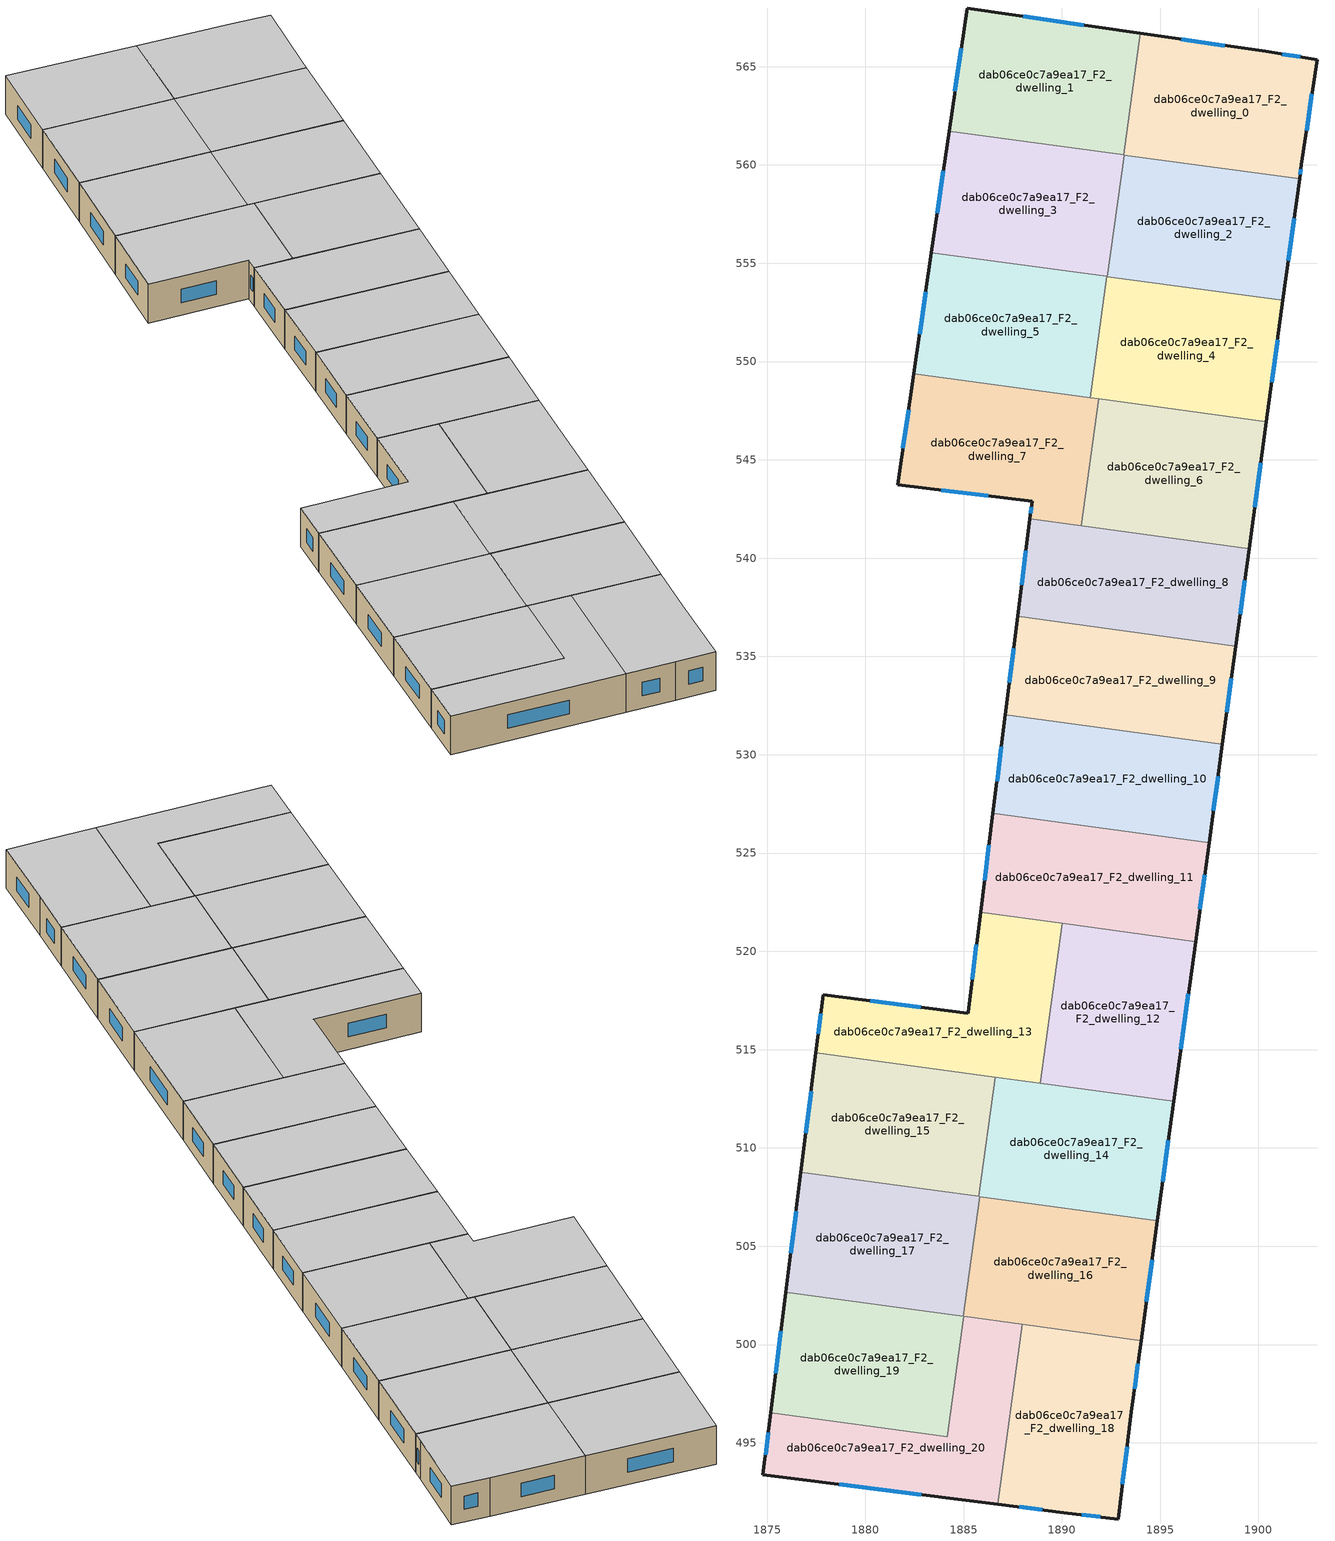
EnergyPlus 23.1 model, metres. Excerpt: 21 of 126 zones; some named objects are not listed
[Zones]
dab06ce0c7a9ea17_F2_dwelling_0
 floor to dab06ce0c7a9ea17_F1_dwelling_0 (EU_floor_Construction): 1902.98,565.36 1902.19,560 1902.09,559.29 1893.14,560.51 1893.99,566.7 1900.37,565.77 z6
 wall outside (EU_wall_Construction): 1902.09,559.29 1902.19,560 1902.98,565.36 1900.37,565.77 1893.99,566.7 z6:9
 wall to dab06ce0c7a9ea17_F2_dwelling_1 (EU_wall_Construction): 1893.99,566.7 1893.14,560.51 z6:9
 wall to dab06ce0c7a9ea17_F2_dwelling_2 (EU_wall_Construction): 1893.16,560.5 1902.09,559.29 z6:9
 wall to dab06ce0c7a9ea17_F2_dwelling_3 (EU_wall_Construction): 1893.14,560.51 1893.16,560.5 z6:9
 window (EU_Window_Construction): 1898.29,566.07 1896.06,566.4 / 1902.13,565.5 1901.21,565.64 / 1902.44,561.75 1902.72,563.62 / 1902.12,559.52 1902.15,559.77 z6.98:8.02
 ceiling to dab06ce0c7a9ea17_F3_dwelling_0 (EU_floor_Construction): 1902.09,559.29 1902.19,560 1902.98,565.36 1900.37,565.77 1893.99,566.7 1893.14,560.51 z9
dab06ce0c7a9ea17_F2_dwelling_1
 floor to dab06ce0c7a9ea17_F1_dwelling_1 (EU_floor_Construction): 1893.99,566.7 1893.14,560.51 1884.26,561.72 1885.18,567.98 z6
 wall outside (EU_wall_Construction): 1893.99,566.7 1885.18,567.98 1884.26,561.72 z6:9
 wall to dab06ce0c7a9ea17_F2_dwelling_3 (EU_wall_Construction): 1884.26,561.72 1893.14,560.51 z6:9
 window (EU_Window_Construction): 1891.12,567.12 1888.04,567.57 / 1884.88,565.94 1884.56,563.75 z6.98:8.02
 ceiling to dab06ce0c7a9ea17_F3_dwelling_1 (EU_floor_Construction): 1893.14,560.51 1893.99,566.7 1885.18,567.98 1884.26,561.72 z9
dab06ce0c7a9ea17_F2_dwelling_10
 floor to dab06ce0c7a9ea17_F1_dwelling_10 (EU_floor_Construction): 1898.17,530.54 1897.48,525.53 1886.49,527.03 1887.12,532.04 z6
 wall outside (EU_wall_Construction): 1887.12,532.04 1886.49,527.03 / 1897.48,525.53 1898.17,530.54 z6:9
 wall to dab06ce0c7a9ea17_F2_dwelling_11 (EU_wall_Construction): 1886.49,527.03 1897.48,525.53 z6:9
 wall to dab06ce0c7a9ea17_F2_dwelling_9 (EU_wall_Construction): 1898.17,530.54 1887.12,532.04 z6:9
 window (EU_Window_Construction): 1886.92,530.41 1886.7,528.66 / 1897.71,527.16 1897.94,528.91 z6.98:8.02
 ceiling to dab06ce0c7a9ea17_F3_dwelling_10 (EU_floor_Construction): 1897.48,525.53 1898.17,530.54 1887.12,532.04 1886.49,527.03 z9
dab06ce0c7a9ea17_F2_dwelling_11
 floor to dab06ce0c7a9ea17_F1_dwelling_11 (EU_floor_Construction): 1897.48,525.53 1896.8,520.5 1885.86,521.99 1886.49,527.03 z6
 wall outside (EU_wall_Construction): 1886.49,527.03 1885.86,521.99 / 1896.8,520.5 1897.48,525.53 z6:9
 wall to dab06ce0c7a9ea17_F2_dwelling_12 (EU_wall_Construction): 1890.01,521.42 1896.8,520.5 z6:9
 wall to dab06ce0c7a9ea17_F2_dwelling_13 (EU_wall_Construction): 1885.86,521.99 1890.01,521.42 z6:9
 window (EU_Window_Construction): 1886.29,525.39 1886.07,523.63 / 1897.02,522.13 1897.26,523.89 z6.98:8.02
 ceiling to dab06ce0c7a9ea17_F3_dwelling_11 (EU_floor_Construction): 1896.8,520.5 1897.48,525.53 1886.49,527.03 1885.86,521.99 z9
dab06ce0c7a9ea17_F2_dwelling_12
 floor to dab06ce0c7a9ea17_F1_dwelling_12 (EU_floor_Construction): 1896.8,520.5 1895.69,512.37 1888.9,513.29 1890.01,521.42 z6
 wall outside (EU_wall_Construction): 1895.69,512.37 1896.8,520.5 z6:9
 wall to dab06ce0c7a9ea17_F2_dwelling_13 (EU_wall_Construction): 1890.01,521.42 1888.9,513.29 z6:9
 wall to dab06ce0c7a9ea17_F2_dwelling_14 (EU_wall_Construction): 1888.9,513.29 1895.69,512.37 z6:9
 window (EU_Window_Construction): 1896.05,515.01 1896.44,517.85 z6.98:8.02
 ceiling to dab06ce0c7a9ea17_F3_dwelling_12 (EU_floor_Construction): 1895.69,512.37 1896.8,520.5 1890.01,521.42 1888.9,513.29 z9
dab06ce0c7a9ea17_F2_dwelling_13
 floor to dab06ce0c7a9ea17_F1_dwelling_13 (EU_floor_Construction): 1890.01,521.42 1888.9,513.29 1877.49,514.85 1877.86,517.78 1885.22,516.85 1885.22,516.92 1885.86,521.99 z6
 wall outside (EU_wall_Construction): 1885.86,521.99 1885.22,516.92 1885.22,516.85 1877.86,517.78 1877.49,514.85 z6:9
 wall to dab06ce0c7a9ea17_F2_dwelling_15 (EU_wall_Construction): 1877.49,514.85 1886.61,513.61 z6:9
 wall to dab06ce0c7a9ea17_F2_dwelling_14 (EU_wall_Construction): 1886.6,513.61 1888.9,513.29 z6:9
 window (EU_Window_Construction): 1877.74,516.83 1877.61,515.8 / 1882.82,517.16 1880.25,517.48 / 1885.65,520.34 1885.43,518.57 z6.98:8.02
 ceiling to dab06ce0c7a9ea17_F3_dwelling_13 (EU_floor_Construction): 1888.9,513.29 1890.01,521.42 1885.86,521.99 1885.22,516.92 1885.22,516.85 1877.86,517.78 1877.49,514.85 z9
dab06ce0c7a9ea17_F2_dwelling_14
 floor to dab06ce0c7a9ea17_F1_dwelling_14 (EU_floor_Construction): 1895.69,512.37 1894.86,506.29 1885.78,507.53 1886.6,513.61 z6
 wall outside (EU_wall_Construction): 1894.86,506.29 1895.69,512.37 z6:9
 wall to dab06ce0c7a9ea17_F2_dwelling_15 (EU_wall_Construction): 1886.6,513.61 1885.78,507.53 z6:9
 wall to dab06ce0c7a9ea17_F2_dwelling_16 (EU_wall_Construction): 1885.81,507.53 1894.86,506.29 z6:9
 wall to dab06ce0c7a9ea17_F2_dwelling_17 (EU_wall_Construction): 1885.78,507.53 1885.81,507.53 z6:9
 window (EU_Window_Construction): 1895.13,508.27 1895.42,510.39 z6.98:8.02
 ceiling to dab06ce0c7a9ea17_F3_dwelling_14 (EU_floor_Construction): 1894.86,506.29 1895.69,512.37 1886.6,513.61 1885.78,507.53 z9
dab06ce0c7a9ea17_F2_dwelling_15
 floor to dab06ce0c7a9ea17_F1_dwelling_15 (EU_floor_Construction): 1886.6,513.61 1885.78,507.53 1876.73,508.77 1877.49,514.85 z6
 wall outside (EU_wall_Construction): 1877.49,514.85 1876.73,508.77 z6:9
 wall to dab06ce0c7a9ea17_F2_dwelling_17 (EU_wall_Construction): 1876.73,508.77 1885.78,507.53 z6:9
 window (EU_Window_Construction): 1877.24,512.87 1876.97,510.74 z6.98:8.02
 ceiling to dab06ce0c7a9ea17_F3_dwelling_15 (EU_floor_Construction): 1885.78,507.53 1886.6,513.61 1877.49,514.85 1876.73,508.77 z9
dab06ce0c7a9ea17_F2_dwelling_16
 floor to dab06ce0c7a9ea17_F1_dwelling_16 (EU_floor_Construction): 1894.86,506.29 1894.03,500.2 1884.98,501.43 1885.81,507.53 z6
 wall outside (EU_wall_Construction): 1894.03,500.2 1894.86,506.29 z6:9
 wall to dab06ce0c7a9ea17_F2_dwelling_17 (EU_wall_Construction): 1885.81,507.53 1884.98,501.43 z6:9
 wall to dab06ce0c7a9ea17_F2_dwelling_18 (EU_wall_Construction): 1887.99,501.02 1894.03,500.2 z6:9
 wall to dab06ce0c7a9ea17_F2_dwelling_20 (EU_wall_Construction): 1885.01,501.43 1887.99,501.02 z6:9
 wall to dab06ce0c7a9ea17_F2_dwelling_19 (EU_wall_Construction): 1884.98,501.43 1885.01,501.43 z6:9
 window (EU_Window_Construction): 1894.3,502.18 1894.59,504.31 z6.98:8.02
 ceiling to dab06ce0c7a9ea17_F3_dwelling_16 (EU_floor_Construction): 1894.03,500.2 1894.86,506.29 1885.81,507.53 1884.98,501.43 z9
dab06ce0c7a9ea17_F2_dwelling_17
 floor to dab06ce0c7a9ea17_F1_dwelling_17 (EU_floor_Construction): 1885.81,507.53 1884.98,501.43 1875.96,502.66 1876.73,508.77 z6
 wall outside (EU_wall_Construction): 1876.73,508.77 1875.96,502.66 z6:9
 wall to dab06ce0c7a9ea17_F2_dwelling_19 (EU_wall_Construction): 1875.96,502.66 1884.98,501.43 z6:9
 window (EU_Window_Construction): 1876.48,506.78 1876.21,504.65 z6.98:8.02
 ceiling to dab06ce0c7a9ea17_F3_dwelling_17 (EU_floor_Construction): 1884.98,501.43 1885.81,507.53 1876.73,508.77 1875.96,502.66 z9
dab06ce0c7a9ea17_F2_dwelling_18
 floor to dab06ce0c7a9ea17_F1_dwelling_18 (EU_floor_Construction): 1894.03,500.2 1893.54,496.57 1892.85,491.12 1890.1,491.45 1886.74,491.88 1887.99,501.02 z6
 wall outside (EU_wall_Construction): 1886.74,491.88 1890.1,491.45 1892.85,491.12 1893.54,496.57 1894.03,500.2 z6:9
 wall to dab06ce0c7a9ea17_F2_dwelling_20 (EU_wall_Construction): 1887.99,501.02 1886.74,491.88 z6:9
 window (EU_Window_Construction): 1893.08,492.9 1893.31,494.8 / 1891,491.35 1891.96,491.23 / 1887.84,491.74 1889.01,491.59 / 1893.7,497.75 1893.87,499.02 z6.98:8.02
 ceiling to dab06ce0c7a9ea17_F3_dwelling_18 (EU_floor_Construction): 1892.85,491.12 1893.54,496.57 1894.03,500.2 1887.99,501.02 1886.74,491.88 1890.1,491.45 z9
dab06ce0c7a9ea17_F2_dwelling_19
 floor to dab06ce0c7a9ea17_F1_dwelling_19 (EU_floor_Construction): 1885.01,501.43 1884.18,495.31 1875.19,496.54 1875.96,502.66 z6
 wall outside (EU_wall_Construction): 1875.96,502.66 1875.19,496.54 z6:9
 wall to dab06ce0c7a9ea17_F2_dwelling_20 (EU_wall_Construction): 1875.19,496.54 1884.18,495.31 1885.01,501.43 z6:9
 window (EU_Window_Construction): 1875.71,500.67 1875.44,498.53 z6.98:8.02
 ceiling to dab06ce0c7a9ea17_F3_dwelling_19 (EU_floor_Construction): 1884.18,495.31 1885.01,501.43 1875.96,502.66 1875.19,496.54 z9
dab06ce0c7a9ea17_F2_dwelling_2
 floor to dab06ce0c7a9ea17_F1_dwelling_2 (EU_floor_Construction): 1902.09,559.29 1901.24,553.11 1892.32,554.32 1893.16,560.5 z6
 wall outside (EU_wall_Construction): 1901.24,553.11 1902.09,559.29 z6:9
 wall to dab06ce0c7a9ea17_F2_dwelling_3 (EU_wall_Construction): 1893.16,560.5 1892.32,554.32 z6:9
 wall to dab06ce0c7a9ea17_F2_dwelling_4 (EU_wall_Construction): 1892.32,554.32 1901.24,553.11 z6:9
 window (EU_Window_Construction): 1901.52,555.12 1901.81,557.28 z6.98:8.02
 ceiling to dab06ce0c7a9ea17_F3_dwelling_2 (EU_floor_Construction): 1901.24,553.11 1902.09,559.29 1893.16,560.5 1892.32,554.32 z9
dab06ce0c7a9ea17_F2_dwelling_20
 floor to dab06ce0c7a9ea17_F1_dwelling_20 (EU_floor_Construction): 1887.99,501.02 1886.74,491.88 1874.8,493.37 1875.19,496.54 1884.18,495.31 1885.01,501.43 z6
 wall outside (EU_wall_Construction): 1875.19,496.54 1874.8,493.37 1886.74,491.88 z6:9
 window (EU_Window_Construction): 1878.68,492.89 1882.86,492.36 / 1875.06,495.51 1874.92,494.4 z6.98:8.02
 ceiling to dab06ce0c7a9ea17_F3_dwelling_20 (EU_floor_Construction): 1886.74,491.88 1887.99,501.02 1885.01,501.43 1884.18,495.31 1875.19,496.54 1874.8,493.37 z9
dab06ce0c7a9ea17_F2_dwelling_3
 floor to dab06ce0c7a9ea17_F1_dwelling_3 (EU_floor_Construction): 1893.16,560.5 1892.32,554.32 1883.36,555.54 1884.26,561.72 z6
 wall outside (EU_wall_Construction): 1884.26,561.72 1883.36,555.54 z6:9
 wall to dab06ce0c7a9ea17_F2_dwelling_5 (EU_wall_Construction): 1883.36,555.54 1892.29,554.33 z6:9
 wall to dab06ce0c7a9ea17_F2_dwelling_4 (EU_wall_Construction): 1892.29,554.33 1892.32,554.32 z6:9
 window (EU_Window_Construction): 1883.97,559.71 1883.66,557.55 z6.98:8.02
 ceiling to dab06ce0c7a9ea17_F3_dwelling_3 (EU_floor_Construction): 1892.32,554.32 1893.16,560.5 1884.26,561.72 1883.36,555.54 z9
dab06ce0c7a9ea17_F2_dwelling_4
 floor to dab06ce0c7a9ea17_F1_dwelling_4 (EU_floor_Construction): 1901.24,553.11 1900.41,546.94 1891.45,548.17 1892.29,554.33 z6
 wall outside (EU_wall_Construction): 1900.41,546.94 1901.24,553.11 z6:9
 wall to dab06ce0c7a9ea17_F2_dwelling_5 (EU_wall_Construction): 1892.29,554.33 1891.45,548.17 z6:9
 wall to dab06ce0c7a9ea17_F2_dwelling_6 (EU_wall_Construction): 1891.87,548.11 1900.41,546.94 z6:9
 wall to dab06ce0c7a9ea17_F2_dwelling_7 (EU_wall_Construction): 1891.45,548.16 1891.87,548.11 z6:9
 window (EU_Window_Construction): 1900.68,548.95 1900.97,551.1 z6.98:8.02
 ceiling to dab06ce0c7a9ea17_F3_dwelling_4 (EU_floor_Construction): 1900.41,546.94 1901.24,553.11 1892.29,554.33 1891.45,548.17 z9
dab06ce0c7a9ea17_F2_dwelling_5
 floor to dab06ce0c7a9ea17_F1_dwelling_5 (EU_floor_Construction): 1892.29,554.33 1891.45,548.17 1882.47,549.39 1883.36,555.54 z6
 wall outside (EU_wall_Construction): 1883.36,555.54 1882.47,549.39 z6:9
 wall to dab06ce0c7a9ea17_F2_dwelling_7 (EU_wall_Construction): 1882.47,549.39 1891.45,548.17 z6:9
 window (EU_Window_Construction): 1883.07,553.54 1882.76,551.39 z6.98:8.02
 ceiling to dab06ce0c7a9ea17_F3_dwelling_5 (EU_floor_Construction): 1891.45,548.17 1892.29,554.33 1883.36,555.54 1882.47,549.39 z9
dab06ce0c7a9ea17_F2_dwelling_6
 floor to dab06ce0c7a9ea17_F1_dwelling_6 (EU_floor_Construction): 1900.41,546.94 1899.52,540.48 1890.99,541.64 1891.87,548.11 z6
 wall outside (EU_wall_Construction): 1899.52,540.48 1900.41,546.94 z6:9
 wall to dab06ce0c7a9ea17_F2_dwelling_7 (EU_wall_Construction): 1891.87,548.11 1890.99,541.64 z6:9
 wall to dab06ce0c7a9ea17_F2_dwelling_8 (EU_wall_Construction): 1890.99,541.64 1899.52,540.48 z6:9
 window (EU_Window_Construction): 1899.81,542.58 1900.12,544.84 z6.98:8.02
 ceiling to dab06ce0c7a9ea17_F3_dwelling_6 (EU_floor_Construction): 1899.52,540.48 1900.41,546.94 1891.87,548.11 1890.99,541.64 z9
dab06ce0c7a9ea17_F2_dwelling_7
 floor to dab06ce0c7a9ea17_F1_dwelling_7 (EU_floor_Construction): 1891.87,548.11 1890.99,541.64 1888.38,542 1888.49,542.88 1881.65,543.74 1882.47,549.39 z6
 wall outside (EU_wall_Construction): 1882.47,549.39 1881.65,543.74 1888.49,542.88 1888.38,542 z6:9
 wall to dab06ce0c7a9ea17_F2_dwelling_8 (EU_wall_Construction): 1888.38,542 1890.99,541.64 z6:9
 window (EU_Window_Construction): 1888.45,542.6 1888.41,542.29 / 1883.87,543.46 1886.26,543.16 / 1882.2,547.55 1881.91,545.58 z6.98:8.02
 ceiling to dab06ce0c7a9ea17_F3_dwelling_7 (EU_floor_Construction): 1890.99,541.64 1891.87,548.11 1882.47,549.39 1881.65,543.74 1888.49,542.88 1888.38,542 z9
dab06ce0c7a9ea17_F2_dwelling_8
 floor to dab06ce0c7a9ea17_F1_dwelling_8 (EU_floor_Construction): 1899.52,540.48 1898.85,535.52 1887.75,537.03 1888.38,542 z6
 wall outside (EU_wall_Construction): 1888.38,542 1887.75,537.03 / 1898.85,535.52 1899.52,540.48 z6:9
 wall to dab06ce0c7a9ea17_F2_dwelling_9 (EU_wall_Construction): 1887.75,537.03 1898.85,535.52 z6:9
 window (EU_Window_Construction): 1888.17,540.38 1887.95,538.65 / 1899.07,537.13 1899.3,538.87 z6.98:8.02
 ceiling to dab06ce0c7a9ea17_F3_dwelling_8 (EU_floor_Construction): 1898.85,535.52 1899.52,540.48 1888.38,542 1887.75,537.03 z9
dab06ce0c7a9ea17_F2_dwelling_9
 floor to dab06ce0c7a9ea17_F1_dwelling_9 (EU_floor_Construction): 1898.85,535.52 1898.17,530.54 1887.12,532.04 1887.75,537.03 z6
 wall outside (EU_wall_Construction): 1887.75,537.03 1887.12,532.04 / 1898.17,530.54 1898.85,535.52 z6:9
 window (EU_Window_Construction): 1887.55,535.41 1887.33,533.66 / 1898.39,532.16 1898.63,533.9 z6.98:8.02
 ceiling to dab06ce0c7a9ea17_F3_dwelling_9 (EU_floor_Construction): 1898.17,530.54 1898.85,535.52 1887.75,537.03 1887.12,532.04 z9
[Building]
EU S2 Campaign: North Axis=0; Terrain=City; Solar Distribution=FullExterior
[Site:Location]
Bologna: Latitude=44.5; Longitude=11.25; Time Zone=1; Elevation=37
[SizingPeriod:WeatherFileDays]
AnnualSizingPeriod: Begin Month=1; Begin Day of Month=1; End Month=12; End Day of Month=31; Day of Week for Start Day=Monday; Use Weather File Daylight Saving Period=No; Use Weather File Rain and Snow Indicators=No
[MATERIAL]
EU_InternalMass_Material: Roughness=MediumRough; Thickness=0.1; Conductivity=1; Density=1800; Specific Heat=900; Thermal Absorptance=0.9; Solar Absorptance=0.7; Visible Absorptance=0.7
[MATERIAL:NOMASS] Roughness=MediumRough; Thermal Absorptance=0.9; Solar Absorptance=0.7; Visible Absorptance=0.7
Name | Thermal Resistance
EU_wall_NoMass | 0.905828
EU_floor_NoMass | 0.67114
[WINDOWMATERIAL:SIMPLEGLAZINGSYSTEM]
EU_Window_SimpleGlazing: UFactor=4.52486; Solar Heat Gain Coefficient=0.85; Visible Transmittance=0.85
[CONSTRUCTION]
EU_wall_Construction: EU_wall_NoMass
EU_floor_Construction: EU_floor_NoMass
EU_Window_Construction: EU_Window_SimpleGlazing
EU_InternalMass_Construction: EU_InternalMass_Material
[ZONE] Type=1; Multiplier=1; Ceiling Height=autocalculate; Floor Area=autocalculate; Part of Total Floor Area=Yes
Name | Volume
dab06ce0c7a9ea17_F2_dwelling_0 | 168.591
dab06ce0c7a9ea17_F2_dwelling_1 | 168.606
dab06ce0c7a9ea17_F2_dwelling_10; dab06ce0c7a9ea17_F2_dwelling_9 | 168.587
dab06ce0c7a9ea17_F2_dwelling_11 | 168.594
dab06ce0c7a9ea17_F2_dwelling_12 | 168.598
dab06ce0c7a9ea17_F2_dwelling_13 | 168.569
dab06ce0c7a9ea17_F2_dwelling_14 | 168.592
dab06ce0c7a9ea17_F2_dwelling_15; dab06ce0c7a9ea17_F2_dwelling_8 | 168.604
dab06ce0c7a9ea17_F2_dwelling_16; dab06ce0c7a9ea17_F2_dwelling_5 | 168.593
dab06ce0c7a9ea17_F2_dwelling_17; dab06ce0c7a9ea17_F2_dwelling_6 | 168.599
dab06ce0c7a9ea17_F2_dwelling_18 | 168.605
dab06ce0c7a9ea17_F2_dwelling_19 | 168.609
dab06ce0c7a9ea17_F2_dwelling_2 | 168.579
dab06ce0c7a9ea17_F2_dwelling_20; dab06ce0c7a9ea17_F2_dwelling_3 | 168.595
dab06ce0c7a9ea17_F2_dwelling_4 | 168.586
dab06ce0c7a9ea17_F2_dwelling_7 | 168.596
[INTERNALMASS] Construction=EU_InternalMass_Construction
Name | Zone or ZoneList | Surface Area
dab06ce0c7a9ea17_F2_dwelling_0_EU_InternalMass | dab06ce0c7a9ea17_F2_dwelling_0 | 56.1961
dab06ce0c7a9ea17_F2_dwelling_1_EU_InternalMass | dab06ce0c7a9ea17_F2_dwelling_1 | 56.2006
dab06ce0c7a9ea17_F2_dwelling_2_EU_InternalMass | dab06ce0c7a9ea17_F2_dwelling_2 | 56.195
dab06ce0c7a9ea17_F2_dwelling_3_EU_InternalMass | dab06ce0c7a9ea17_F2_dwelling_3 | 56.1973
dab06ce0c7a9ea17_F2_dwelling_4_EU_InternalMass | dab06ce0c7a9ea17_F2_dwelling_4 | 56.1966
dab06ce0c7a9ea17_F2_dwelling_5_EU_InternalMass | dab06ce0c7a9ea17_F2_dwelling_5 | 56.198
dab06ce0c7a9ea17_F2_dwelling_6_EU_InternalMass | dab06ce0c7a9ea17_F2_dwelling_6 | 56.2005
dab06ce0c7a9ea17_F2_dwelling_7_EU_InternalMass | dab06ce0c7a9ea17_F2_dwelling_7 | 56.1992
dab06ce0c7a9ea17_F2_dwelling_8_EU_InternalMass | dab06ce0c7a9ea17_F2_dwelling_8 | 56.2009
dab06ce0c7a9ea17_F2_dwelling_9_EU_InternalMass | dab06ce0c7a9ea17_F2_dwelling_9 | 56.1956
dab06ce0c7a9ea17_F2_dwelling_10_EU_InternalMass | dab06ce0c7a9ea17_F2_dwelling_10 | 56.1956
dab06ce0c7a9ea17_F2_dwelling_11_EU_InternalMass | dab06ce0c7a9ea17_F2_dwelling_11 | 56.1981
dab06ce0c7a9ea17_F2_dwelling_12_EU_InternalMass | dab06ce0c7a9ea17_F2_dwelling_12 | 56.1994
dab06ce0c7a9ea17_F2_dwelling_13_EU_InternalMass | dab06ce0c7a9ea17_F2_dwelling_13 | 56.1899
dab06ce0c7a9ea17_F2_dwelling_14_EU_InternalMass | dab06ce0c7a9ea17_F2_dwelling_14 | 56.1961
dab06ce0c7a9ea17_F2_dwelling_15_EU_InternalMass | dab06ce0c7a9ea17_F2_dwelling_15 | 56.2027
dab06ce0c7a9ea17_F2_dwelling_16_EU_InternalMass | dab06ce0c7a9ea17_F2_dwelling_16 | 56.1967
dab06ce0c7a9ea17_F2_dwelling_17_EU_InternalMass | dab06ce0c7a9ea17_F2_dwelling_17 | 56.2006
dab06ce0c7a9ea17_F2_dwelling_18_EU_InternalMass | dab06ce0c7a9ea17_F2_dwelling_18 | 56.2041
dab06ce0c7a9ea17_F2_dwelling_19_EU_InternalMass | dab06ce0c7a9ea17_F2_dwelling_19 | 56.2001
dab06ce0c7a9ea17_F2_dwelling_20_EU_InternalMass | dab06ce0c7a9ea17_F2_dwelling_20 | 56.198
[OTHEREQUIPMENT] Fuel Type=Electricity; Design Level Calculation Method=Watts/Area; Power per Zone Floor Area=1; Fraction Latent=0; Fraction Radiant=0; Fraction Lost=0; Carbon Dioxide Generation Rate=0; EndUse Subcategory=EU_Step8_InternalGains
Name | Zone or ZoneList or Space or SpaceList | Schedule
EU_Step8_InternalGain_dab06ce0c7a9ea17_F2_dwelling_0_f000 | dab06ce0c7a9ea17_F2_dwelling_0 | EU_Step8_GainSchedule_dab06ce0c7a9ea17_F2_dwelling_0_f000
EU_Step8_InternalGain_dab06ce0c7a9ea17_F2_dwelling_1_f000 | dab06ce0c7a9ea17_F2_dwelling_1 | EU_Step8_GainSchedule_dab06ce0c7a9ea17_F2_dwelling_1_f000
EU_Step8_InternalGain_dab06ce0c7a9ea17_F2_dwelling_2_f000 | dab06ce0c7a9ea17_F2_dwelling_2 | EU_Step8_GainSchedule_dab06ce0c7a9ea17_F2_dwelling_2_f000
EU_Step8_InternalGain_dab06ce0c7a9ea17_F2_dwelling_3_f000 | dab06ce0c7a9ea17_F2_dwelling_3 | EU_Step8_GainSchedule_dab06ce0c7a9ea17_F2_dwelling_3_f000
EU_Step8_InternalGain_dab06ce0c7a9ea17_F2_dwelling_4_f000 | dab06ce0c7a9ea17_F2_dwelling_4 | EU_Step8_GainSchedule_dab06ce0c7a9ea17_F2_dwelling_4_f000
EU_Step8_InternalGain_dab06ce0c7a9ea17_F2_dwelling_5_f000 | dab06ce0c7a9ea17_F2_dwelling_5 | EU_Step8_GainSchedule_dab06ce0c7a9ea17_F2_dwelling_5_f000
EU_Step8_InternalGain_dab06ce0c7a9ea17_F2_dwelling_6_f000 | dab06ce0c7a9ea17_F2_dwelling_6 | EU_Step8_GainSchedule_dab06ce0c7a9ea17_F2_dwelling_6_f000
EU_Step8_InternalGain_dab06ce0c7a9ea17_F2_dwelling_7_f000 | dab06ce0c7a9ea17_F2_dwelling_7 | EU_Step8_GainSchedule_dab06ce0c7a9ea17_F2_dwelling_7_f000
EU_Step8_InternalGain_dab06ce0c7a9ea17_F2_dwelling_8_f000 | dab06ce0c7a9ea17_F2_dwelling_8 | EU_Step8_GainSchedule_dab06ce0c7a9ea17_F2_dwelling_8_f000
EU_Step8_InternalGain_dab06ce0c7a9ea17_F2_dwelling_9_f000 | dab06ce0c7a9ea17_F2_dwelling_9 | EU_Step8_GainSchedule_dab06ce0c7a9ea17_F2_dwelling_9_f000
EU_Step8_InternalGain_dab06ce0c7a9ea17_F2_dwelling_10_f000 | dab06ce0c7a9ea17_F2_dwelling_10 | EU_Step8_GainSchedule_dab06ce0c7a9ea17_F2_dwelling_10_f000
EU_Step8_InternalGain_dab06ce0c7a9ea17_F2_dwelling_11_f000 | dab06ce0c7a9ea17_F2_dwelling_11 | EU_Step8_GainSchedule_dab06ce0c7a9ea17_F2_dwelling_11_f000
EU_Step8_InternalGain_dab06ce0c7a9ea17_F2_dwelling_12_f000 | dab06ce0c7a9ea17_F2_dwelling_12 | EU_Step8_GainSchedule_dab06ce0c7a9ea17_F2_dwelling_12_f000
EU_Step8_InternalGain_dab06ce0c7a9ea17_F2_dwelling_13_f000 | dab06ce0c7a9ea17_F2_dwelling_13 | EU_Step8_GainSchedule_dab06ce0c7a9ea17_F2_dwelling_13_f000
EU_Step8_InternalGain_dab06ce0c7a9ea17_F2_dwelling_14_f000 | dab06ce0c7a9ea17_F2_dwelling_14 | EU_Step8_GainSchedule_dab06ce0c7a9ea17_F2_dwelling_14_f000
EU_Step8_InternalGain_dab06ce0c7a9ea17_F2_dwelling_15_f000 | dab06ce0c7a9ea17_F2_dwelling_15 | EU_Step8_GainSchedule_dab06ce0c7a9ea17_F2_dwelling_15_f000
EU_Step8_InternalGain_dab06ce0c7a9ea17_F2_dwelling_16_f000 | dab06ce0c7a9ea17_F2_dwelling_16 | EU_Step8_GainSchedule_dab06ce0c7a9ea17_F2_dwelling_16_f000
EU_Step8_InternalGain_dab06ce0c7a9ea17_F2_dwelling_17_f000 | dab06ce0c7a9ea17_F2_dwelling_17 | EU_Step8_GainSchedule_dab06ce0c7a9ea17_F2_dwelling_17_f000
EU_Step8_InternalGain_dab06ce0c7a9ea17_F2_dwelling_18_f000 | dab06ce0c7a9ea17_F2_dwelling_18 | EU_Step8_GainSchedule_dab06ce0c7a9ea17_F2_dwelling_18_f000
EU_Step8_InternalGain_dab06ce0c7a9ea17_F2_dwelling_19_f000 | dab06ce0c7a9ea17_F2_dwelling_19 | EU_Step8_GainSchedule_dab06ce0c7a9ea17_F2_dwelling_19_f000
EU_Step8_InternalGain_dab06ce0c7a9ea17_F2_dwelling_20_f000 | dab06ce0c7a9ea17_F2_dwelling_20 | EU_Step8_GainSchedule_dab06ce0c7a9ea17_F2_dwelling_20_f000
[ZONEVENTILATION:DESIGNFLOWRATE] Schedule=EU_AlwaysOn; Design Flow Rate Calculation Method=AirChanges/Hour; Air Changes per Hour=0.73129; Ventilation Type=Natural; Fan Pressure Rise=0; Fan Total Efficiency=1; Constant Term Coefficient=1; Temperature Term Coefficient=0; Velocity Term Coefficient=0; Velocity Squared Term Coefficient=0; Minimum Indoor Temperature=-100; Maximum Indoor Temperature=100; Delta Temperature=-100; Minimum Outdoor Temperature=-100; Maximum Outdoor Temperature=100; Maximum Wind Speed=40
Name | Zone or ZoneList or Space or SpaceList
EU_ConstantAir_dab06ce0c7a9ea17_F2_dwelling_0 | dab06ce0c7a9ea17_F2_dwelling_0
EU_ConstantAir_dab06ce0c7a9ea17_F2_dwelling_1 | dab06ce0c7a9ea17_F2_dwelling_1
EU_ConstantAir_dab06ce0c7a9ea17_F2_dwelling_2 | dab06ce0c7a9ea17_F2_dwelling_2
EU_ConstantAir_dab06ce0c7a9ea17_F2_dwelling_3 | dab06ce0c7a9ea17_F2_dwelling_3
EU_ConstantAir_dab06ce0c7a9ea17_F2_dwelling_4 | dab06ce0c7a9ea17_F2_dwelling_4
EU_ConstantAir_dab06ce0c7a9ea17_F2_dwelling_5 | dab06ce0c7a9ea17_F2_dwelling_5
EU_ConstantAir_dab06ce0c7a9ea17_F2_dwelling_6 | dab06ce0c7a9ea17_F2_dwelling_6
EU_ConstantAir_dab06ce0c7a9ea17_F2_dwelling_7 | dab06ce0c7a9ea17_F2_dwelling_7
EU_ConstantAir_dab06ce0c7a9ea17_F2_dwelling_8 | dab06ce0c7a9ea17_F2_dwelling_8
EU_ConstantAir_dab06ce0c7a9ea17_F2_dwelling_9 | dab06ce0c7a9ea17_F2_dwelling_9
EU_ConstantAir_dab06ce0c7a9ea17_F2_dwelling_10 | dab06ce0c7a9ea17_F2_dwelling_10
EU_ConstantAir_dab06ce0c7a9ea17_F2_dwelling_11 | dab06ce0c7a9ea17_F2_dwelling_11
EU_ConstantAir_dab06ce0c7a9ea17_F2_dwelling_12 | dab06ce0c7a9ea17_F2_dwelling_12
EU_ConstantAir_dab06ce0c7a9ea17_F2_dwelling_13 | dab06ce0c7a9ea17_F2_dwelling_13
EU_ConstantAir_dab06ce0c7a9ea17_F2_dwelling_14 | dab06ce0c7a9ea17_F2_dwelling_14
EU_ConstantAir_dab06ce0c7a9ea17_F2_dwelling_15 | dab06ce0c7a9ea17_F2_dwelling_15
EU_ConstantAir_dab06ce0c7a9ea17_F2_dwelling_16 | dab06ce0c7a9ea17_F2_dwelling_16
EU_ConstantAir_dab06ce0c7a9ea17_F2_dwelling_17 | dab06ce0c7a9ea17_F2_dwelling_17
EU_ConstantAir_dab06ce0c7a9ea17_F2_dwelling_18 | dab06ce0c7a9ea17_F2_dwelling_18
EU_ConstantAir_dab06ce0c7a9ea17_F2_dwelling_19 | dab06ce0c7a9ea17_F2_dwelling_19
EU_ConstantAir_dab06ce0c7a9ea17_F2_dwelling_20 | dab06ce0c7a9ea17_F2_dwelling_20
[HVACTEMPLATE:ZONE:IDEALLOADSAIRSYSTEM] System Availability Schedule=EU_AlwaysOn; Maximum Heating Supply Air Temperature=50; Minimum Cooling Supply Air Temperature=13; Maximum Heating Supply Air Humidity Ratio=0.0156; Minimum Cooling Supply Air Humidity Ratio=0.0077; Heating Limit=NoLimit; Cooling Limit=NoLimit; Heating Availability Schedule=EU_AlwaysOn; Cooling Availability Schedule=EU_CoolingOff; Dehumidification Control Type=ConstantSensibleHeatRatio; Cooling Sensible Heat Ratio=0.7; Dehumidification Setpoint=60; Humidification Control Type=None; Humidification Setpoint=30; Outdoor Air Method=None; Outdoor Air Flow Rate per Person=0.00944; Outdoor Air Flow Rate per Zone Floor Area=0; Outdoor Air Flow Rate per Zone=0; Demand Controlled Ventilation Type=None; Outdoor Air Economizer Type=NoEconomizer; Heat Recovery Type=None; Sensible Heat Recovery Effectiveness=0.7; Latent Heat Recovery Effectiveness=0.65
Name | Template Thermostat
dab06ce0c7a9ea17_F2_dwelling_0 | EU_HeatOnly_dab06ce0c7a9ea17_F2_dwelling_0
dab06ce0c7a9ea17_F2_dwelling_1 | EU_HeatOnly_dab06ce0c7a9ea17_F2_dwelling_1
dab06ce0c7a9ea17_F2_dwelling_2 | EU_HeatOnly_dab06ce0c7a9ea17_F2_dwelling_2
dab06ce0c7a9ea17_F2_dwelling_3 | EU_HeatOnly_dab06ce0c7a9ea17_F2_dwelling_3
dab06ce0c7a9ea17_F2_dwelling_4 | EU_HeatOnly_dab06ce0c7a9ea17_F2_dwelling_4
dab06ce0c7a9ea17_F2_dwelling_5 | EU_HeatOnly_dab06ce0c7a9ea17_F2_dwelling_5
dab06ce0c7a9ea17_F2_dwelling_6 | EU_HeatOnly_dab06ce0c7a9ea17_F2_dwelling_6
dab06ce0c7a9ea17_F2_dwelling_7 | EU_HeatOnly_dab06ce0c7a9ea17_F2_dwelling_7
dab06ce0c7a9ea17_F2_dwelling_8 | EU_HeatOnly_dab06ce0c7a9ea17_F2_dwelling_8
dab06ce0c7a9ea17_F2_dwelling_9 | EU_HeatOnly_dab06ce0c7a9ea17_F2_dwelling_9
dab06ce0c7a9ea17_F2_dwelling_10 | EU_HeatOnly_dab06ce0c7a9ea17_F2_dwelling_10
dab06ce0c7a9ea17_F2_dwelling_11 | EU_HeatOnly_dab06ce0c7a9ea17_F2_dwelling_11
dab06ce0c7a9ea17_F2_dwelling_12 | EU_HeatOnly_dab06ce0c7a9ea17_F2_dwelling_12
dab06ce0c7a9ea17_F2_dwelling_13 | EU_HeatOnly_dab06ce0c7a9ea17_F2_dwelling_13
dab06ce0c7a9ea17_F2_dwelling_14 | EU_HeatOnly_dab06ce0c7a9ea17_F2_dwelling_14
dab06ce0c7a9ea17_F2_dwelling_15 | EU_HeatOnly_dab06ce0c7a9ea17_F2_dwelling_15
dab06ce0c7a9ea17_F2_dwelling_16 | EU_HeatOnly_dab06ce0c7a9ea17_F2_dwelling_16
dab06ce0c7a9ea17_F2_dwelling_17 | EU_HeatOnly_dab06ce0c7a9ea17_F2_dwelling_17
dab06ce0c7a9ea17_F2_dwelling_18 | EU_HeatOnly_dab06ce0c7a9ea17_F2_dwelling_18
dab06ce0c7a9ea17_F2_dwelling_19 | EU_HeatOnly_dab06ce0c7a9ea17_F2_dwelling_19
dab06ce0c7a9ea17_F2_dwelling_20 | EU_HeatOnly_dab06ce0c7a9ea17_F2_dwelling_20
[SIZING:ZONE] Zone Cooling Design Supply Air Temperature Input Method=SupplyAirTemperature; Zone Cooling Design Supply Air Temperature=13; Zone Heating Design Supply Air Temperature Input Method=SupplyAirTemperature; Zone Heating Design Supply Air Temperature=50; Zone Cooling Design Supply Air Humidity Ratio=0.008; Zone Heating Design Supply Air Humidity Ratio=0.008; Cooling Design Air Flow Method=DesignDay; Cooling Design Air Flow Rate=0; Cooling Minimum Air Flow per Zone Floor Area=0.000762; Cooling Minimum Air Flow=0; Cooling Minimum Air Flow Fraction=0.2; Heating Design Air Flow Method=DesignDay; Heating Design Air Flow Rate=0; Heating Maximum Air Flow per Zone Floor Area=0.002032; Heating Maximum Air Flow=0.141576; Heating Maximum Air Flow Fraction=0.3; Account for Dedicated Outdoor Air System=No; Dedicated Outdoor Air System Control Strategy=NeutralSupplyAir; Dedicated Outdoor Air Low Setpoint Temperature for Design=autosize; Dedicated Outdoor Air High Setpoint Temperature for Design=autosize; Zone Load Sizing Method=Sensible Load Only No Latent Load; Zone Latent Cooling Design Supply Air Humidity Ratio Input Method=HumidityRatioDifference; Zone Cooling Design Supply Air Humidity Ratio Difference=0.005; Zone Latent Heating Design Supply Air Humidity Ratio Input Method=HumidityRatioDifference; Zone Humidification Design Supply Air Humidity Ratio Difference=0.005
dab06ce0c7a9ea17_F2_dwelling_0; dab06ce0c7a9ea17_F2_dwelling_1; dab06ce0c7a9ea17_F2_dwelling_2; dab06ce0c7a9ea17_F2_dwelling_3; dab06ce0c7a9ea17_F2_dwelling_4; dab06ce0c7a9ea17_F2_dwelling_5; dab06ce0c7a9ea17_F2_dwelling_6; dab06ce0c7a9ea17_F2_dwelling_7; dab06ce0c7a9ea17_F2_dwelling_8; dab06ce0c7a9ea17_F2_dwelling_9; dab06ce0c7a9ea17_F2_dwelling_10; dab06ce0c7a9ea17_F2_dwelling_11; dab06ce0c7a9ea17_F2_dwelling_12; dab06ce0c7a9ea17_F2_dwelling_13; dab06ce0c7a9ea17_F2_dwelling_14; dab06ce0c7a9ea17_F2_dwelling_15; dab06ce0c7a9ea17_F2_dwelling_16; dab06ce0c7a9ea17_F2_dwelling_17; dab06ce0c7a9ea17_F2_dwelling_18; dab06ce0c7a9ea17_F2_dwelling_19; dab06ce0c7a9ea17_F2_dwelling_20
[SCHEDULE:CONSTANT]
Name | Hourly Value
EU_AlwaysOn | 1
EU_CoolingOff | 0
[SCHEDULE:FILE] Column Number=1; Rows to Skip at Top=0; Number of Hours of Data=8760; Column Separator=Comma; Interpolate to Timestep=No; Minutes per Item=60; Adjust Schedule for Daylight Savings=Yes
Name | File
EU_Step8_GainSchedule_dab06ce0c7a9ea17_F2_dwelling_0_f000 | ../../schedules/dab06ce0c7a9ea17/dab06ce0c7a9ea17_F2_dwelling_0_f000_gain.csv
EU_Step8_GainSchedule_dab06ce0c7a9ea17_F2_dwelling_1_f000 | ../../schedules/dab06ce0c7a9ea17/dab06ce0c7a9ea17_F2_dwelling_1_f000_gain.csv
EU_Step8_GainSchedule_dab06ce0c7a9ea17_F2_dwelling_2_f000 | ../../schedules/dab06ce0c7a9ea17/dab06ce0c7a9ea17_F2_dwelling_2_f000_gain.csv
EU_Step8_GainSchedule_dab06ce0c7a9ea17_F2_dwelling_3_f000 | ../../schedules/dab06ce0c7a9ea17/dab06ce0c7a9ea17_F2_dwelling_3_f000_gain.csv
EU_Step8_GainSchedule_dab06ce0c7a9ea17_F2_dwelling_4_f000 | ../../schedules/dab06ce0c7a9ea17/dab06ce0c7a9ea17_F2_dwelling_4_f000_gain.csv
EU_Step8_GainSchedule_dab06ce0c7a9ea17_F2_dwelling_5_f000 | ../../schedules/dab06ce0c7a9ea17/dab06ce0c7a9ea17_F2_dwelling_5_f000_gain.csv
EU_Step8_GainSchedule_dab06ce0c7a9ea17_F2_dwelling_6_f000 | ../../schedules/dab06ce0c7a9ea17/dab06ce0c7a9ea17_F2_dwelling_6_f000_gain.csv
EU_Step8_GainSchedule_dab06ce0c7a9ea17_F2_dwelling_7_f000 | ../../schedules/dab06ce0c7a9ea17/dab06ce0c7a9ea17_F2_dwelling_7_f000_gain.csv
EU_Step8_GainSchedule_dab06ce0c7a9ea17_F2_dwelling_8_f000 | ../../schedules/dab06ce0c7a9ea17/dab06ce0c7a9ea17_F2_dwelling_8_f000_gain.csv
EU_Step8_GainSchedule_dab06ce0c7a9ea17_F2_dwelling_9_f000 | ../../schedules/dab06ce0c7a9ea17/dab06ce0c7a9ea17_F2_dwelling_9_f000_gain.csv
EU_Step8_GainSchedule_dab06ce0c7a9ea17_F2_dwelling_10_f000 | ../../schedules/dab06ce0c7a9ea17/dab06ce0c7a9ea17_F2_dwelling_10_f000_gain.csv
EU_Step8_GainSchedule_dab06ce0c7a9ea17_F2_dwelling_11_f000 | ../../schedules/dab06ce0c7a9ea17/dab06ce0c7a9ea17_F2_dwelling_11_f000_gain.csv
EU_Step8_GainSchedule_dab06ce0c7a9ea17_F2_dwelling_12_f000 | ../../schedules/dab06ce0c7a9ea17/dab06ce0c7a9ea17_F2_dwelling_12_f000_gain.csv
EU_Step8_GainSchedule_dab06ce0c7a9ea17_F2_dwelling_13_f000 | ../../schedules/dab06ce0c7a9ea17/dab06ce0c7a9ea17_F2_dwelling_13_f000_gain.csv
EU_Step8_GainSchedule_dab06ce0c7a9ea17_F2_dwelling_14_f000 | ../../schedules/dab06ce0c7a9ea17/dab06ce0c7a9ea17_F2_dwelling_14_f000_gain.csv
EU_Step8_GainSchedule_dab06ce0c7a9ea17_F2_dwelling_15_f000 | ../../schedules/dab06ce0c7a9ea17/dab06ce0c7a9ea17_F2_dwelling_15_f000_gain.csv
EU_Step8_GainSchedule_dab06ce0c7a9ea17_F2_dwelling_16_f000 | ../../schedules/dab06ce0c7a9ea17/dab06ce0c7a9ea17_F2_dwelling_16_f000_gain.csv
EU_Step8_GainSchedule_dab06ce0c7a9ea17_F2_dwelling_17_f000 | ../../schedules/dab06ce0c7a9ea17/dab06ce0c7a9ea17_F2_dwelling_17_f000_gain.csv
EU_Step8_GainSchedule_dab06ce0c7a9ea17_F2_dwelling_18_f000 | ../../schedules/dab06ce0c7a9ea17/dab06ce0c7a9ea17_F2_dwelling_18_f000_gain.csv
EU_Step8_GainSchedule_dab06ce0c7a9ea17_F2_dwelling_19_f000 | ../../schedules/dab06ce0c7a9ea17/dab06ce0c7a9ea17_F2_dwelling_19_f000_gain.csv
EU_Step8_GainSchedule_dab06ce0c7a9ea17_F2_dwelling_20_f000 | ../../schedules/dab06ce0c7a9ea17/dab06ce0c7a9ea17_F2_dwelling_20_f000_gain.csv
